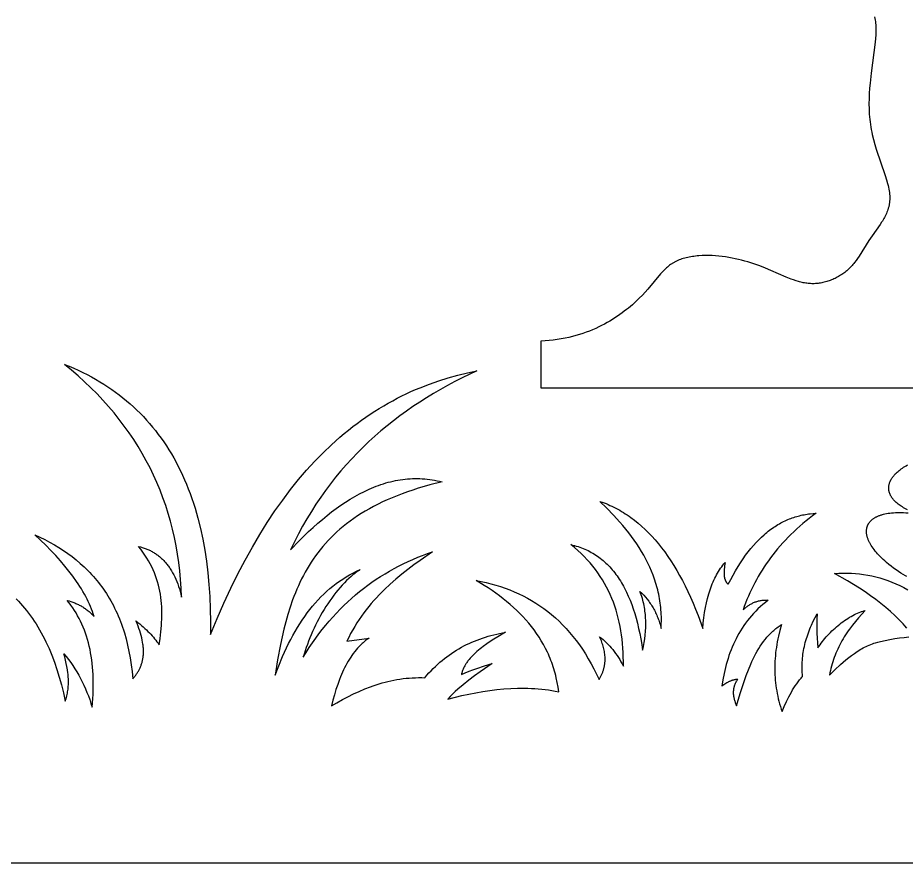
# Model space of a CAD drawing. Extents: x 7 to 176, y 5 to 122.
# Drawn here: x 56.7 to 106.66, y 4.63 to 52.19 of the extents above; entities that cross this region are included whole.
import ezdxf

# ---------------------------------------------------------------- set-up
doc = ezdxf.new("R2010")
doc.units = 0
doc.layers.get('0').update_dxf_attribs({"linetype": 'CONTINUOUS'})

msp = doc.modelspace()

# ---------------------------------------------------------------- linework, layer by layer
at = {"color": 7, "linetype": 'CONTINUOUS'}
for points in [[(104.878, 52.24), (104.895, 52.151), (104.91, 52.062), (104.922, 51.973), (104.932, 51.883), (104.939, 51.792), (104.944, 51.701), (104.947, 51.608), (104.948, 51.514), (104.947, 51.419), (104.94, 51.224), (104.927, 51.022), (104.907, 50.812), (104.683, 49.072), (104.623, 48.511), (104.598, 48.224), (104.579, 47.935), (104.567, 47.643), (104.561, 47.351), (104.565, 47.058), (104.57, 46.911), (104.578, 46.765), (104.589, 46.62), (104.602, 46.475), (104.619, 46.33), (104.638, 46.186), (104.661, 46.043), (104.686, 45.901), (104.715, 45.76), (104.745, 45.62), (104.814, 45.342), (104.89, 45.069), (104.972, 44.801), (105.478, 43.308), (105.548, 43.082), (105.61, 42.864), (105.636, 42.757), (105.66, 42.653), (105.681, 42.55), (105.698, 42.45), (105.712, 42.351), (105.718, 42.303), (105.722, 42.255), (105.725, 42.208), (105.728, 42.161), (105.729, 42.115), (105.73, 42.069), (105.73, 42.024), (105.728, 41.979), (105.726, 41.935), (105.723, 41.891), (105.719, 41.848), (105.714, 41.805), (105.709, 41.763), (105.702, 41.721), (105.695, 41.679), (105.687, 41.638), (105.678, 41.597), (105.669, 41.557), (105.659, 41.517), (105.648, 41.478), (105.636, 41.439), (105.624, 41.4), (105.598, 41.324), (105.57, 41.249), (105.539, 41.175), (105.506, 41.102), (105.471, 41.031), (105.435, 40.96), (105.396, 40.891), (105.357, 40.822), (105.316, 40.755), (105.274, 40.688), (105.186, 40.556), (104.731, 39.916), (104.561, 39.659), (104.003, 38.774), (103.921, 38.654), (103.837, 38.537), (103.751, 38.423), (103.706, 38.367), (103.661, 38.312), (103.614, 38.259), (103.567, 38.206), (103.519, 38.154), (103.469, 38.103), (103.418, 38.054), (103.366, 38.005), (103.313, 37.958), (103.258, 37.912), (103.203, 37.868), (103.145, 37.825), (103.087, 37.783), (103.028, 37.742), (102.968, 37.703), (102.907, 37.665), (102.844, 37.629), (102.781, 37.594), (102.718, 37.56), (102.653, 37.528), (102.587, 37.497), (102.521, 37.468), (102.455, 37.441), (102.388, 37.415), (102.32, 37.391), (102.252, 37.368), (102.183, 37.347), (102.114, 37.328), (102.045, 37.31), (101.975, 37.294), (101.905, 37.28), (101.836, 37.267), (101.765, 37.257), (101.696, 37.248), (101.625, 37.24), (101.555, 37.235), (101.486, 37.232), (101.416, 37.23), (101.346, 37.231), (101.277, 37.233), (101.208, 37.237), (101.139, 37.243), (101.071, 37.251), (101.003, 37.261), (100.935, 37.272), (100.867, 37.285), (100.799, 37.3), (100.731, 37.316), (100.663, 37.334), (100.596, 37.353), (100.46, 37.394), (100.325, 37.44), (100.188, 37.491), (99.913, 37.602), (99.047, 37.979), (98.739, 38.106), (98.419, 38.228), (98.089, 38.344), (97.75, 38.452), (97.577, 38.502), (97.402, 38.55), (97.224, 38.594), (97.045, 38.635), (96.863, 38.672), (96.68, 38.706), (96.495, 38.735), (96.308, 38.76), (96.12, 38.781), (95.93, 38.797), (95.741, 38.808), (95.551, 38.814), (95.363, 38.814), (95.176, 38.809), (94.991, 38.798), (94.9, 38.79), (94.809, 38.78), (94.719, 38.769), (94.631, 38.756), (94.543, 38.742), (94.457, 38.726), (94.371, 38.708), (94.287, 38.689), (94.204, 38.668), (94.123, 38.644), (94.043, 38.62), (93.965, 38.593), (93.889, 38.564), (93.814, 38.534), (93.741, 38.501), (93.67, 38.467), (93.635, 38.449), (93.601, 38.43), (93.567, 38.411), (93.534, 38.392), (93.501, 38.372), (93.469, 38.351), (93.438, 38.33), (93.406, 38.309), (93.345, 38.264), (93.286, 38.218), (93.228, 38.169), (93.171, 38.119), (93.115, 38.066), (93.06, 38.012), (93.005, 37.956), (92.951, 37.899), (92.843, 37.778), (92.124, 36.918), (91.978, 36.754), (91.82, 36.585), (91.648, 36.411), (91.462, 36.232), (91.26, 36.049), (91.041, 35.863), (90.925, 35.77), (90.804, 35.677), (90.68, 35.584), (90.551, 35.491), (90.418, 35.399), (90.281, 35.308), (90.139, 35.218), (89.993, 35.13), (89.842, 35.043), (89.687, 34.958), (89.528, 34.875), (89.364, 34.795), (89.195, 34.716), (89.022, 34.641), (88.845, 34.569), (88.662, 34.5), (88.476, 34.434), (88.284, 34.372), (88.088, 34.313), (87.887, 34.259), (87.681, 34.21), (87.471, 34.164), (87.256, 34.124), (87.036, 34.089), (86.811, 34.059), (86.581, 34.034), (86.346, 34.015), (86.107, 34.002), (86.107, 31.369), (117.388, 31.369)], [(56.616, 19.508), (56.737, 19.381), (56.856, 19.25), (56.972, 19.117), (57.087, 18.98), (57.199, 18.84), (57.309, 18.696), (57.418, 18.549), (57.523, 18.4), (57.627, 18.246), (57.729, 18.09), (57.828, 17.93), (57.925, 17.766), (58.02, 17.599), (58.112, 17.429), (58.202, 17.255), (58.29, 17.078), (58.376, 16.897), (58.459, 16.712), (58.539, 16.524), (58.618, 16.332), (58.767, 15.938), (58.907, 15.529), (59.037, 15.104), (59.157, 14.665), (59.266, 14.21), (59.365, 13.739), (59.392, 13.813), (59.417, 13.888), (59.44, 13.963), (59.46, 14.039), (59.478, 14.116), (59.494, 14.193), (59.508, 14.272), (59.52, 14.351), (59.53, 14.43), (59.538, 14.51), (59.544, 14.591), (59.548, 14.673), (59.55, 14.755), (59.551, 14.838), (59.549, 14.921), (59.546, 15.005), (59.541, 15.089), (59.535, 15.175), (59.527, 15.26), (59.517, 15.346), (59.493, 15.52), (59.464, 15.696), (59.429, 15.873), (59.388, 16.052), (59.343, 16.233), (59.293, 16.416), (59.427, 16.254), (59.557, 16.089), (59.681, 15.92), (59.801, 15.748), (59.916, 15.572), (60.027, 15.392), (60.132, 15.209), (60.233, 15.023), (60.33, 14.833), (60.422, 14.64), (60.51, 14.444), (60.593, 14.244), (60.673, 14.041), (60.747, 13.835), (60.818, 13.626), (60.885, 13.414), (60.924, 13.891), (60.937, 14.124), (60.946, 14.354), (60.95, 14.581), (60.951, 14.804), (60.947, 15.024), (60.939, 15.24), (60.926, 15.453), (60.91, 15.663), (60.889, 15.869), (60.864, 16.072), (60.835, 16.272), (60.801, 16.468), (60.764, 16.66), (60.722, 16.85), (60.676, 17.036), (60.625, 17.218), (60.571, 17.397), (60.512, 17.573), (60.448, 17.746), (60.381, 17.915), (60.309, 18.08), (60.233, 18.242), (60.153, 18.401), (60.069, 18.557), (59.98, 18.709), (59.888, 18.857), (59.79, 19.003), (59.689, 19.144), (59.584, 19.283), (59.474, 19.418), (59.586, 19.387), (59.695, 19.352), (59.803, 19.314), (59.856, 19.294), (59.908, 19.273), (59.96, 19.251), (60.011, 19.229), (60.061, 19.205), (60.111, 19.181), (60.161, 19.155), (60.21, 19.129), (60.258, 19.102), (60.306, 19.074), (60.353, 19.046), (60.4, 19.016), (60.446, 18.986), (60.491, 18.954), (60.536, 18.922), (60.58, 18.889), (60.624, 18.856), (60.667, 18.821), (60.71, 18.786), (60.752, 18.749), (60.794, 18.712), (60.835, 18.674), (60.875, 18.635), (60.915, 18.596), (60.954, 18.555), (60.993, 18.514), (60.949, 18.653), (60.901, 18.792), (60.849, 18.931), (60.793, 19.071), (60.732, 19.212), (60.667, 19.352), (60.598, 19.493), (60.525, 19.634), (60.448, 19.776), (60.367, 19.917), (60.282, 20.059), (60.193, 20.202), (60.1, 20.345), (60.004, 20.488), (59.799, 20.774), (59.58, 21.062), (59.347, 21.351), (59.1, 21.642), (58.839, 21.933), (58.565, 22.225), (58.277, 22.518), (57.977, 22.812), (57.665, 23.107), (57.947, 22.976), (58.224, 22.839), (58.494, 22.695), (58.759, 22.545), (59.018, 22.388), (59.271, 22.225), (59.518, 22.054), (59.758, 21.877), (59.992, 21.692), (60.218, 21.5), (60.329, 21.401), (60.438, 21.3), (60.545, 21.197), (60.651, 21.092), (60.754, 20.985), (60.856, 20.876), (60.956, 20.765), (61.054, 20.651), (61.15, 20.536), (61.245, 20.419), (61.337, 20.299), (61.427, 20.178), (61.516, 20.054), (61.602, 19.928), (61.686, 19.799), (61.769, 19.669), (61.849, 19.536), (61.927, 19.401), (62.003, 19.263), (62.077, 19.124), (62.149, 18.981), (62.219, 18.837), (62.286, 18.69), (62.351, 18.54), (62.414, 18.388), (62.475, 18.234), (62.534, 18.077), (62.59, 17.918), (62.644, 17.756), (62.696, 17.591), (62.792, 17.254), (62.879, 16.907), (62.956, 16.549), (63.023, 16.18), (63.08, 15.799), (63.127, 15.408), (63.163, 15.005), (63.223, 15.072), (63.28, 15.141), (63.308, 15.175), (63.335, 15.211), (63.361, 15.247), (63.387, 15.283), (63.412, 15.32), (63.436, 15.357), (63.459, 15.394), (63.482, 15.433), (63.504, 15.471), (63.525, 15.51), (63.545, 15.55), (63.565, 15.59), (63.583, 15.631), (63.601, 15.672), (63.619, 15.713), (63.635, 15.756), (63.65, 15.798), (63.665, 15.842), (63.678, 15.886), (63.691, 15.93), (63.703, 15.975), (63.714, 16.021), (63.724, 16.067), (63.733, 16.114), (63.742, 16.161), (63.749, 16.209), (63.755, 16.258), (63.76, 16.307), (63.765, 16.357), (63.768, 16.408), (63.77, 16.459), (63.771, 16.511), (63.772, 16.563), (63.771, 16.616), (63.769, 16.67), (63.766, 16.725), (63.762, 16.78), (63.757, 16.836), (63.751, 16.893), (63.743, 16.95), (63.725, 17.067), (63.703, 17.187), (63.675, 17.31), (63.643, 17.436), (63.606, 17.565), (63.564, 17.698), (63.517, 17.833), (63.465, 17.972), (63.407, 18.115), (63.344, 18.26), (63.454, 18.177), (63.559, 18.093), (63.66, 18.01), (63.756, 17.926), (63.849, 17.842), (63.938, 17.759), (64.022, 17.675), (64.104, 17.591), (64.182, 17.508), (64.257, 17.424), (64.328, 17.34), (64.397, 17.257), (64.463, 17.173), (64.527, 17.089), (64.588, 17.006), (64.646, 16.922), (64.702, 17.282), (64.747, 17.641), (64.78, 17.999), (64.792, 18.177), (64.8, 18.355), (64.805, 18.532), (64.806, 18.709), (64.802, 18.886), (64.795, 19.062), (64.783, 19.238), (64.767, 19.413), (64.746, 19.588), (64.72, 19.762), (64.689, 19.935), (64.652, 20.108), (64.61, 20.28), (64.563, 20.452), (64.51, 20.623), (64.45, 20.793), (64.385, 20.963), (64.313, 21.132), (64.235, 21.3), (64.15, 21.468), (64.058, 21.635), (63.959, 21.801), (63.853, 21.966), (63.739, 22.13), (63.618, 22.294), (63.489, 22.456), (63.598, 22.429), (63.651, 22.414), (63.705, 22.398), (63.757, 22.381), (63.809, 22.363), (63.861, 22.345), (63.913, 22.325), (63.963, 22.305), (64.014, 22.284), (64.063, 22.261), (64.113, 22.238), (64.162, 22.214), (64.21, 22.189), (64.258, 22.163), (64.305, 22.136), (64.352, 22.108), (64.398, 22.079), (64.444, 22.049), (64.489, 22.019), (64.534, 21.987), (64.578, 21.954), (64.622, 21.92), (64.665, 21.885), (64.707, 21.85), (64.749, 21.813), (64.791, 21.775), (64.832, 21.736), (64.872, 21.696), (64.912, 21.655), (64.951, 21.613), (64.99, 21.57), (65.028, 21.526), (65.066, 21.481), (65.103, 21.435), (65.139, 21.387), (65.175, 21.339), (65.21, 21.289), (65.245, 21.239), (65.279, 21.187), (65.346, 21.08), (65.41, 20.969), (65.471, 20.853), (65.53, 20.733), (65.587, 20.608), (65.641, 20.478), (65.693, 20.344), (65.742, 20.205), (65.789, 20.06), (65.832, 19.912), (65.874, 19.758), (65.912, 19.599), (65.891, 20.096), (65.857, 20.587), (65.812, 21.072), (65.754, 21.552), (65.685, 22.026), (65.604, 22.495), (65.511, 22.958), (65.406, 23.415), (65.289, 23.866), (65.161, 24.312), (65.02, 24.753), (64.868, 25.187), (64.704, 25.616), (64.528, 26.04), (64.34, 26.457), (64.14, 26.869), (63.928, 27.276), (63.705, 27.676), (63.47, 28.071), (63.222, 28.461), (62.963, 28.844), (62.692, 29.223), (62.409, 29.595), (62.114, 29.962), (61.808, 30.323), (61.489, 30.679), (61.159, 31.028), (60.817, 31.373), (60.463, 31.711), (60.097, 32.044), (59.719, 32.371), (59.329, 32.693), (59.592, 32.586), (59.851, 32.474), (60.105, 32.358), (60.355, 32.239), (60.6, 32.114), (60.842, 31.986), (61.078, 31.854), (61.311, 31.717), (61.539, 31.576), (61.763, 31.431), (61.983, 31.282), (62.198, 31.129), (62.409, 30.971), (62.615, 30.81), (62.818, 30.644), (63.016, 30.474), (63.21, 30.3), (63.399, 30.121), (63.584, 29.939), (63.765, 29.752), (63.942, 29.562), (64.114, 29.367), (64.282, 29.168), (64.446, 28.965), (64.605, 28.757), (64.761, 28.546), (64.912, 28.33), (65.058, 28.111), (65.201, 27.887), (65.339, 27.659), (65.473, 27.427), (65.603, 27.191), (65.728, 26.951), (65.85, 26.707), (65.967, 26.459), (66.079, 26.206), (66.188, 25.95), (66.292, 25.689), (66.392, 25.425), (66.488, 25.156), (66.58, 24.883), (66.668, 24.606), (66.751, 24.325), (66.83, 24.041), (66.976, 23.458), (67.104, 22.86), (67.217, 22.246), (67.312, 21.615), (67.391, 20.968), (67.453, 20.306), (67.498, 19.627), (67.527, 18.932), (67.54, 18.221), (67.536, 17.494), (67.911, 18.399), (68.294, 19.268), (68.683, 20.105), (69.08, 20.908), (69.484, 21.678), (69.894, 22.416), (70.311, 23.123), (70.734, 23.799), (71.164, 24.445), (71.6, 25.062), (72.042, 25.649), (72.491, 26.208), (72.945, 26.739), (73.405, 27.243), (73.87, 27.72), (74.341, 28.171), (74.817, 28.597), (75.058, 28.8), (75.299, 28.998), (75.542, 29.189), (75.786, 29.374), (76.031, 29.554), (76.277, 29.727), (76.525, 29.895), (76.774, 30.057), (77.024, 30.214), (77.275, 30.365), (77.528, 30.51), (77.781, 30.651), (78.036, 30.785), (78.292, 30.915), (78.548, 31.039), (78.806, 31.159), (79.065, 31.273), (79.325, 31.382), (79.848, 31.586), (80.376, 31.772), (80.907, 31.939), (81.441, 32.088), (81.98, 32.22), (82.521, 32.336), (81.684, 31.935), (81.273, 31.726), (80.868, 31.509), (80.467, 31.286), (80.073, 31.056), (79.683, 30.818), (79.3, 30.574), (78.922, 30.323), (78.55, 30.064), (78.184, 29.797), (77.824, 29.523), (77.47, 29.242), (77.122, 28.952), (76.781, 28.655), (76.445, 28.349), (76.117, 28.036), (75.795, 27.714), (75.48, 27.383), (75.171, 27.044), (74.87, 26.697), (74.575, 26.34), (74.287, 25.975), (74.007, 25.6), (73.734, 25.217), (73.468, 24.824), (73.21, 24.422), (72.959, 24.01), (72.716, 23.588), (72.481, 23.157), (72.253, 22.716), (72.033, 22.265), (72.544, 22.791), (73.057, 23.287), (73.314, 23.524), (73.572, 23.753), (73.83, 23.973), (74.09, 24.186), (74.35, 24.389), (74.61, 24.584), (74.872, 24.769), (75.134, 24.945), (75.397, 25.111), (75.66, 25.267), (75.925, 25.412), (76.19, 25.548), (76.456, 25.672), (76.59, 25.73), (76.723, 25.786), (76.857, 25.838), (76.991, 25.888), (77.125, 25.935), (77.26, 25.979), (77.395, 26.02), (77.53, 26.058), (77.665, 26.093), (77.801, 26.125), (77.936, 26.154), (78.072, 26.18), (78.208, 26.203), (78.345, 26.222), (78.481, 26.239), (78.618, 26.252), (78.756, 26.262), (78.893, 26.268), (79.031, 26.272), (79.169, 26.272), (79.307, 26.268), (79.446, 26.261), (79.585, 26.251), (79.724, 26.237), (79.863, 26.22), (80.003, 26.2), (80.142, 26.175), (80.283, 26.147), (80.423, 26.116), (80.564, 26.081), (79.875, 25.91), (79.545, 25.819), (79.223, 25.724), (78.911, 25.625), (78.607, 25.523), (78.311, 25.417), (78.025, 25.307), (77.746, 25.193), (77.476, 25.076), (77.213, 24.956), (76.959, 24.832), (76.712, 24.705), (76.473, 24.575), (76.242, 24.442), (76.017, 24.305), (75.8, 24.165), (75.59, 24.022), (75.387, 23.877), (75.191, 23.728), (75.002, 23.577), (74.818, 23.422), (74.642, 23.265), (74.471, 23.106), (74.307, 22.943), (74.148, 22.778), (73.996, 22.611), (73.849, 22.441), (73.707, 22.269), (73.571, 22.095), (73.441, 21.918), (73.315, 21.739), (73.194, 21.558), (73.079, 21.375), (72.967, 21.19), (72.861, 21.003), (72.759, 20.814), (72.661, 20.623), (72.567, 20.43), (72.478, 20.236), (72.392, 20.04), (72.31, 19.842), (72.231, 19.643), (72.156, 19.443), (72.016, 19.037), (71.889, 18.626), (71.772, 18.211), (71.665, 17.791), (71.566, 17.368), (71.476, 16.941), (71.314, 16.079), (71.17, 15.21), (71.373, 15.742), (71.587, 16.254), (71.699, 16.504), (71.813, 16.748), (71.931, 16.987), (72.051, 17.221), (72.175, 17.45), (72.301, 17.673), (72.431, 17.892), (72.564, 18.105), (72.7, 18.313), (72.84, 18.515), (72.983, 18.712), (73.129, 18.903), (73.279, 19.089), (73.432, 19.269), (73.588, 19.443), (73.748, 19.611), (73.912, 19.773), (74.079, 19.93), (74.25, 20.08), (74.424, 20.224), (74.603, 20.362), (74.784, 20.494), (74.97, 20.619), (75.16, 20.738), (75.353, 20.851), (75.55, 20.957), (75.752, 21.057), (75.957, 21.149), (75.891, 21.107), (75.826, 21.063), (75.762, 21.017), (75.697, 20.969), (75.632, 20.92), (75.568, 20.869), (75.441, 20.762), (75.314, 20.649), (75.189, 20.53), (75.065, 20.405), (74.942, 20.274), (74.821, 20.139), (74.702, 19.999), (74.585, 19.853), (74.469, 19.704), (74.356, 19.551), (74.245, 19.393), (74.136, 19.232), (74.029, 19.068), (73.926, 18.901), (73.824, 18.731), (73.726, 18.559), (73.63, 18.384), (73.538, 18.208), (73.448, 18.03), (73.362, 17.85), (73.279, 17.67), (73.2, 17.488), (73.125, 17.306), (73.053, 17.124), (72.985, 16.942), (72.921, 16.76), (72.86, 16.579), (72.805, 16.398), (72.753, 16.218), (72.922, 16.494), (73.094, 16.764), (73.271, 17.027), (73.452, 17.285), (73.636, 17.536), (73.825, 17.781), (74.017, 18.021), (74.213, 18.254), (74.413, 18.481), (74.617, 18.703), (74.824, 18.919), (75.036, 19.129), (75.251, 19.333), (75.47, 19.531), (75.692, 19.724), (75.918, 19.911), (76.148, 20.092), (76.382, 20.268), (76.619, 20.438), (76.86, 20.603), (77.105, 20.762), (77.353, 20.916), (77.604, 21.064), (77.859, 21.207), (78.118, 21.344), (78.38, 21.476), (78.645, 21.603), (78.914, 21.724), (79.187, 21.84), (79.462, 21.951), (79.742, 22.057), (80.024, 22.157), (79.318, 21.669), (78.97, 21.418), (78.628, 21.16), (78.291, 20.893), (77.96, 20.619), (77.637, 20.333), (77.322, 20.037), (77.168, 19.884), (77.016, 19.728), (76.867, 19.569), (76.72, 19.406), (76.576, 19.239), (76.435, 19.068), (76.297, 18.894), (76.162, 18.715), (76.029, 18.532), (75.901, 18.344), (75.775, 18.152), (75.653, 17.955), (75.534, 17.754), (75.419, 17.547), (75.308, 17.335), (75.201, 17.118), (76.461, 17.298), (76.41, 17.263), (76.36, 17.228), (76.311, 17.191), (76.262, 17.154), (76.214, 17.115), (76.167, 17.076), (76.12, 17.035), (76.074, 16.994), (76.029, 16.952), (75.984, 16.909), (75.896, 16.82), (75.811, 16.728), (75.728, 16.632), (75.647, 16.533), (75.569, 16.431), (75.493, 16.326), (75.42, 16.217), (75.348, 16.105), (75.278, 15.99), (75.211, 15.873), (75.146, 15.752), (75.082, 15.629), (75.021, 15.502), (74.961, 15.374), (74.903, 15.242), (74.847, 15.108), (74.793, 14.971), (74.69, 14.691), (74.593, 14.401), (74.502, 14.103), (74.417, 13.797), (74.337, 13.483), (74.644, 13.662), (74.952, 13.834), (75.263, 13.999), (75.576, 14.154), (75.891, 14.3), (76.21, 14.435), (76.531, 14.56), (76.693, 14.618), (76.856, 14.673), (77.02, 14.724), (77.184, 14.773), (77.35, 14.818), (77.516, 14.86), (77.683, 14.899), (77.851, 14.934), (78.02, 14.965), (78.191, 14.992), (78.362, 15.016), (78.534, 15.036), (78.708, 15.051), (78.882, 15.063), (79.058, 15.07), (79.235, 15.073), (79.413, 15.072), (79.592, 15.066), (79.706, 15.202), (79.822, 15.333), (79.94, 15.461), (80.06, 15.585), (80.181, 15.704), (80.305, 15.82), (80.431, 15.933), (80.558, 16.041), (80.687, 16.146), (80.818, 16.247), (80.951, 16.344), (81.086, 16.438), (81.223, 16.528), (81.361, 16.615), (81.501, 16.698), (81.643, 16.778), (81.786, 16.855), (81.931, 16.928), (82.078, 16.998), (82.226, 17.064), (82.376, 17.128), (82.528, 17.188), (82.681, 17.245), (82.836, 17.298), (82.992, 17.349), (83.15, 17.397), (83.309, 17.442), (83.47, 17.484), (83.632, 17.522), (83.796, 17.558), (83.961, 17.592), (84.127, 17.622), (83.688, 17.364), (83.475, 17.233), (83.268, 17.1), (83.068, 16.964), (82.877, 16.827), (82.784, 16.757), (82.694, 16.687), (82.607, 16.615), (82.522, 16.543), (82.44, 16.47), (82.362, 16.396), (82.286, 16.322), (82.213, 16.246), (82.144, 16.169), (82.079, 16.091), (82.047, 16.052), (82.016, 16.012), (81.987, 15.972), (81.958, 15.932), (81.931, 15.892), (81.904, 15.851), (81.878, 15.81), (81.854, 15.769), (81.83, 15.727), (81.807, 15.685), (81.786, 15.643), (81.766, 15.6), (81.746, 15.557), (81.728, 15.514), (81.711, 15.47), (81.695, 15.426), (81.681, 15.382), (81.667, 15.337), (81.655, 15.292), (81.644, 15.246), (81.86, 15.342), (82.076, 15.43), (82.292, 15.512), (82.508, 15.589), (82.94, 15.729), (83.371, 15.858), (82.701, 15.404), (82.375, 15.168), (82.056, 14.926), (81.745, 14.676), (81.444, 14.416), (81.298, 14.283), (81.154, 14.147), (81.014, 14.009), (80.876, 13.867), (81.667, 14.062), (82.062, 14.148), (82.457, 14.226), (82.851, 14.295), (83.243, 14.354), (83.636, 14.402), (84.027, 14.44), (84.417, 14.466), (84.806, 14.481), (85.195, 14.482), (85.388, 14.477), (85.581, 14.47), (85.774, 14.458), (85.967, 14.444), (86.159, 14.425), (86.351, 14.403), (86.543, 14.377), (86.734, 14.347), (86.924, 14.313), (87.115, 14.275), (87.077, 14.543), (87.031, 14.806), (86.976, 15.064), (86.946, 15.191), (86.913, 15.316), (86.879, 15.44), (86.843, 15.562), (86.805, 15.684), (86.765, 15.804), (86.723, 15.922), (86.679, 16.04), (86.633, 16.156), (86.585, 16.271), (86.536, 16.384), (86.484, 16.497), (86.376, 16.718), (86.261, 16.934), (86.139, 17.145), (86.011, 17.352), (85.875, 17.555), (85.733, 17.752), (85.585, 17.946), (85.431, 18.135), (85.271, 18.321), (85.104, 18.502), (84.932, 18.679), (84.754, 18.853), (84.571, 19.023), (84.383, 19.189), (84.189, 19.352), (83.991, 19.511), (83.787, 19.667), (83.579, 19.819), (83.366, 19.969), (83.149, 20.115), (82.927, 20.259), (82.472, 20.538), (82.753, 20.482), (83.031, 20.42), (83.305, 20.351), (83.576, 20.275), (83.842, 20.193), (84.105, 20.103), (84.363, 20.005), (84.618, 19.901), (84.868, 19.789), (85.114, 19.67), (85.357, 19.543), (85.595, 19.409), (85.828, 19.266), (86.058, 19.116), (86.282, 18.958), (86.503, 18.792), (86.719, 18.617), (86.93, 18.435), (87.137, 18.244), (87.339, 18.044), (87.537, 17.837), (87.729, 17.62), (87.917, 17.395), (88.1, 17.161), (88.278, 16.918), (88.451, 16.665), (88.619, 16.404), (88.782, 16.134), (88.94, 15.854), (89.093, 15.565), (89.24, 15.267), (89.382, 14.958), (89.427, 15.034), (89.469, 15.109), (89.488, 15.147), (89.507, 15.185), (89.525, 15.222), (89.542, 15.26), (89.558, 15.298), (89.574, 15.335), (89.588, 15.373), (89.602, 15.411), (89.615, 15.448), (89.627, 15.486), (89.639, 15.524), (89.65, 15.561), (89.66, 15.599), (89.669, 15.637), (89.677, 15.674), (89.685, 15.712), (89.692, 15.75), (89.699, 15.787), (89.704, 15.825), (89.709, 15.863), (89.713, 15.9), (89.717, 15.938), (89.72, 15.976), (89.722, 16.013), (89.725, 16.089), (89.724, 16.164), (89.722, 16.24), (89.717, 16.315), (89.709, 16.39), (89.699, 16.466), (89.687, 16.541), (89.673, 16.616), (89.656, 16.692), (89.637, 16.767), (89.616, 16.842), (89.594, 16.918), (89.569, 16.993), (89.542, 17.069), (89.514, 17.144), (89.484, 17.219), (89.452, 17.295), (89.418, 17.37), (89.518, 17.292), (89.616, 17.21), (89.712, 17.125), (89.805, 17.037), (89.896, 16.945), (89.985, 16.85), (90.072, 16.752), (90.156, 16.65), (90.238, 16.545), (90.318, 16.436), (90.396, 16.324), (90.471, 16.209), (90.544, 16.091), (90.615, 15.969), (90.684, 15.843), (90.75, 15.714), (90.752, 15.973), (90.749, 16.229), (90.74, 16.483), (90.726, 16.734), (90.707, 16.983), (90.682, 17.228), (90.651, 17.471), (90.614, 17.712), (90.571, 17.949), (90.523, 18.184), (90.468, 18.415), (90.407, 18.644), (90.341, 18.87), (90.267, 19.093), (90.188, 19.313), (90.102, 19.53), (90.01, 19.743), (89.911, 19.954), (89.806, 20.161), (89.694, 20.366), (89.575, 20.566), (89.449, 20.764), (89.317, 20.959), (89.177, 21.15), (89.03, 21.337), (88.876, 21.522), (88.715, 21.702), (88.547, 21.88), (88.371, 22.053), (88.188, 22.224), (87.997, 22.39), (87.799, 22.553), (87.901, 22.529), (88.003, 22.503), (88.103, 22.474), (88.203, 22.443), (88.3, 22.411), (88.397, 22.376), (88.492, 22.338), (88.586, 22.299), (88.679, 22.257), (88.77, 22.214), (88.86, 22.168), (88.949, 22.12), (89.037, 22.069), (89.123, 22.017), (89.208, 21.962), (89.292, 21.905), (89.375, 21.846), (89.456, 21.785), (89.536, 21.722), (89.615, 21.656), (89.693, 21.588), (89.769, 21.518), (89.844, 21.446), (89.918, 21.372), (89.99, 21.296), (90.061, 21.217), (90.131, 21.136), (90.2, 21.053), (90.267, 20.968), (90.334, 20.881), (90.399, 20.791), (90.462, 20.699), (90.525, 20.606), (90.586, 20.509), (90.645, 20.411), (90.704, 20.311), (90.761, 20.208), (90.817, 20.103), (90.926, 19.887), (91.029, 19.663), (91.127, 19.429), (91.22, 19.187), (91.308, 18.936), (91.391, 18.676), (91.469, 18.408), (91.542, 18.131), (91.61, 17.845), (91.672, 17.55), (91.73, 17.247), (91.782, 16.935), (91.83, 16.614), (91.877, 16.829), (91.917, 17.043), (91.951, 17.256), (91.977, 17.468), (91.996, 17.679), (92.008, 17.889), (92.012, 17.994), (92.013, 18.098), (92.013, 18.202), (92.01, 18.306), (92.005, 18.409), (91.999, 18.512), (91.99, 18.615), (91.98, 18.718), (91.967, 18.82), (91.953, 18.922), (91.936, 19.024), (91.917, 19.126), (91.896, 19.227), (91.872, 19.327), (91.847, 19.428), (91.819, 19.528), (91.79, 19.628), (91.757, 19.728), (91.723, 19.827), (91.686, 19.926), (91.792, 19.819), (91.894, 19.71), (91.993, 19.597), (92.088, 19.482), (92.178, 19.364), (92.222, 19.303), (92.264, 19.242), (92.306, 19.18), (92.346, 19.118), (92.386, 19.054), (92.424, 18.99), (92.461, 18.924), (92.497, 18.858), (92.532, 18.791), (92.565, 18.724), (92.598, 18.655), (92.629, 18.585), (92.659, 18.515), (92.688, 18.443), (92.716, 18.371), (92.742, 18.298), (92.767, 18.224), (92.791, 18.148), (92.814, 18.072), (92.835, 17.995), (92.855, 17.917), (92.874, 17.838), (92.881, 17.973), (92.886, 18.106), (92.889, 18.239), (92.889, 18.371), (92.887, 18.502), (92.883, 18.632), (92.876, 18.762), (92.867, 18.89), (92.855, 19.018), (92.842, 19.144), (92.826, 19.27), (92.808, 19.395), (92.787, 19.519), (92.765, 19.643), (92.74, 19.765), (92.714, 19.887), (92.685, 20.008), (92.654, 20.129), (92.586, 20.367), (92.511, 20.602), (92.427, 20.835), (92.336, 21.064), (92.238, 21.291), (92.132, 21.515), (92.02, 21.737), (91.901, 21.956), (91.775, 22.172), (91.643, 22.386), (91.505, 22.598), (91.361, 22.808), (91.211, 23.015), (91.055, 23.22), (90.894, 23.424), (90.728, 23.625), (90.557, 23.825), (90.201, 24.219), (89.827, 24.606), (89.438, 24.987), (89.552, 24.946), (89.665, 24.903), (89.777, 24.858), (89.889, 24.811), (90, 24.762), (90.11, 24.71), (90.22, 24.657), (90.329, 24.601), (90.437, 24.543), (90.545, 24.483), (90.651, 24.421), (90.757, 24.356), (90.862, 24.29), (90.967, 24.221), (91.071, 24.15), (91.174, 24.077), (91.378, 23.924), (91.579, 23.762), (91.777, 23.591), (91.972, 23.411), (92.164, 23.222), (92.353, 23.024), (92.539, 22.817), (92.721, 22.6), (92.901, 22.375), (93.078, 22.139), (93.251, 21.895), (93.422, 21.641), (93.589, 21.378), (93.753, 21.105), (93.914, 20.822), (94.071, 20.53), (94.225, 20.228), (94.376, 19.916), (94.524, 19.595), (94.669, 19.263), (94.81, 18.922), (94.948, 18.571), (95.213, 17.838), (95.242, 18.146), (95.276, 18.443), (95.318, 18.73), (95.366, 19.008), (95.421, 19.275), (95.483, 19.532), (95.517, 19.657), (95.552, 19.779), (95.589, 19.898), (95.627, 20.016), (95.668, 20.13), (95.709, 20.242), (95.753, 20.352), (95.798, 20.459), (95.845, 20.563), (95.894, 20.665), (95.944, 20.764), (95.996, 20.861), (96.05, 20.956), (96.105, 21.048), (96.162, 21.137), (96.221, 21.224), (96.282, 21.308), (96.344, 21.39), (96.408, 21.469), (96.473, 21.545), (96.444, 21.354), (96.433, 21.26), (96.423, 21.168), (96.417, 21.078), (96.415, 21.034), (96.414, 20.991), (96.413, 20.948), (96.414, 20.907), (96.416, 20.865), (96.419, 20.825), (96.423, 20.785), (96.428, 20.747), (96.431, 20.728), (96.434, 20.709), (96.438, 20.691), (96.442, 20.672), (96.446, 20.654), (96.451, 20.637), (96.456, 20.619), (96.461, 20.602), (96.467, 20.585), (96.473, 20.568), (96.479, 20.552), (96.486, 20.536), (96.493, 20.52), (96.501, 20.505), (96.509, 20.489), (96.518, 20.475), (96.526, 20.46), (96.536, 20.446), (96.545, 20.432), (96.556, 20.418), (96.566, 20.405), (96.577, 20.392), (96.589, 20.379), (96.601, 20.367), (96.613, 20.355), (96.626, 20.344), (96.639, 20.332), (96.653, 20.322), (96.788, 20.586), (96.924, 20.839), (97.062, 21.082), (97.201, 21.315), (97.342, 21.538), (97.484, 21.75), (97.627, 21.953), (97.772, 22.146), (97.918, 22.33), (98.065, 22.504), (98.214, 22.669), (98.364, 22.825), (98.515, 22.973), (98.667, 23.111), (98.743, 23.177), (98.82, 23.241), (98.897, 23.303), (98.975, 23.363), (99.052, 23.421), (99.13, 23.477), (99.209, 23.531), (99.287, 23.582), (99.366, 23.632), (99.445, 23.68), (99.524, 23.726), (99.604, 23.771), (99.684, 23.813), (99.764, 23.853), (99.844, 23.892), (99.925, 23.929), (100.006, 23.964), (100.087, 23.997), (100.168, 24.028), (100.249, 24.058), (100.331, 24.086), (100.413, 24.113), (100.496, 24.137), (100.578, 24.16), (100.661, 24.182), (100.744, 24.202), (100.827, 24.22), (100.91, 24.237), (100.994, 24.252), (101.077, 24.266), (101.161, 24.278), (101.246, 24.288), (101.415, 24.305), (101.584, 24.317), (101.392, 24.174), (101.205, 24.03), (101.022, 23.884), (100.843, 23.735), (100.669, 23.585), (100.499, 23.433), (100.333, 23.279), (100.172, 23.124), (100.015, 22.966), (99.861, 22.807), (99.712, 22.646), (99.568, 22.483), (99.427, 22.319), (99.29, 22.153), (99.157, 21.985), (99.029, 21.815), (98.904, 21.644), (98.783, 21.471), (98.666, 21.296), (98.553, 21.12), (98.443, 20.942), (98.338, 20.763), (98.236, 20.581), (98.138, 20.399), (98.043, 20.214), (97.952, 20.029), (97.865, 19.841), (97.781, 19.652), (97.701, 19.462), (97.624, 19.27), (97.551, 19.077), (97.481, 18.882), (97.543, 18.94), (97.576, 18.969), (97.609, 18.997), (97.643, 19.025), (97.678, 19.053), (97.714, 19.08), (97.751, 19.106), (97.788, 19.132), (97.827, 19.157), (97.866, 19.182), (97.906, 19.206), (97.947, 19.228), (97.989, 19.25), (98.031, 19.271), (98.075, 19.291), (98.119, 19.31), (98.164, 19.328), (98.21, 19.344), (98.257, 19.359), (98.305, 19.373), (98.353, 19.386), (98.403, 19.397), (98.453, 19.406), (98.504, 19.415), (98.556, 19.421), (98.609, 19.426), (98.662, 19.429), (98.716, 19.43), (98.772, 19.429), (98.828, 19.426), (98.885, 19.422), (98.736, 19.305), (98.592, 19.186), (98.453, 19.064), (98.32, 18.939), (98.191, 18.812), (98.068, 18.683), (97.949, 18.551), (97.835, 18.417), (97.726, 18.28), (97.621, 18.141), (97.521, 18), (97.426, 17.857), (97.334, 17.711), (97.247, 17.563), (97.164, 17.414), (97.085, 17.262), (97.01, 17.108), (96.939, 16.953), (96.871, 16.795), (96.807, 16.636), (96.747, 16.475), (96.69, 16.312), (96.637, 16.148), (96.587, 15.982), (96.54, 15.814), (96.496, 15.644), (96.455, 15.474), (96.417, 15.301), (96.35, 14.953), (96.293, 14.599), (96.351, 14.642), (96.409, 14.683), (96.465, 14.722), (96.522, 14.758), (96.577, 14.792), (96.633, 14.823), (96.661, 14.837), (96.688, 14.851), (96.716, 14.865), (96.743, 14.877), (96.771, 14.889), (96.798, 14.901), (96.826, 14.912), (96.854, 14.922), (96.881, 14.931), (96.909, 14.94), (96.937, 14.949), (96.965, 14.956), (96.993, 14.963), (97.021, 14.97), (97.049, 14.975), (97.078, 14.98), (97.106, 14.985), (97.135, 14.989), (97.164, 14.992), (97.193, 14.994), (97.175, 14.97), (97.158, 14.946), (97.142, 14.921), (97.126, 14.897), (97.111, 14.872), (97.097, 14.848), (97.083, 14.823), (97.07, 14.799), (97.058, 14.774), (97.046, 14.75), (97.035, 14.726), (97.025, 14.701), (97.015, 14.677), (97.006, 14.653), (96.997, 14.628), (96.989, 14.604), (96.981, 14.58), (96.974, 14.555), (96.968, 14.531), (96.962, 14.507), (96.957, 14.483), (96.952, 14.458), (96.947, 14.434), (96.944, 14.41), (96.94, 14.386), (96.938, 14.362), (96.935, 14.338), (96.934, 14.314), (96.932, 14.29), (96.932, 14.266), (96.931, 14.242), (96.931, 14.218), (96.932, 14.195), (96.933, 14.171), (96.934, 14.147), (96.936, 14.123), (96.941, 14.076), (96.947, 14.029), (96.955, 13.982), (96.964, 13.936), (96.975, 13.889), (96.987, 13.843), (97, 13.797), (97.014, 13.751), (97.029, 13.706), (97.046, 13.661), (97.063, 13.616), (97.082, 13.571), (97.121, 13.483), (97.326, 14.176), (97.544, 14.855), (97.66, 15.187), (97.783, 15.511), (97.914, 15.826), (97.983, 15.98), (98.054, 16.132), (98.128, 16.28), (98.204, 16.426), (98.283, 16.568), (98.365, 16.707), (98.451, 16.842), (98.539, 16.974), (98.631, 17.102), (98.727, 17.226), (98.776, 17.287), (98.827, 17.346), (98.878, 17.404), (98.93, 17.461), (98.983, 17.518), (99.037, 17.572), (99.093, 17.626), (99.149, 17.679), (99.206, 17.73), (99.265, 17.78), (99.325, 17.829), (99.386, 17.877), (99.448, 17.923), (99.511, 17.968), (99.575, 18.012), (99.641, 18.054), (99.55, 17.731), (99.472, 17.41), (99.438, 17.251), (99.406, 17.092), (99.378, 16.934), (99.353, 16.776), (99.331, 16.619), (99.312, 16.462), (99.296, 16.306), (99.283, 16.151), (99.273, 15.996), (99.267, 15.841), (99.263, 15.688), (99.263, 15.534), (99.265, 15.382), (99.271, 15.229), (99.28, 15.078), (99.292, 14.927), (99.307, 14.776), (99.325, 14.627), (99.346, 14.477), (99.371, 14.329), (99.398, 14.18), (99.429, 14.033), (99.462, 13.886), (99.499, 13.739), (99.539, 13.593), (99.581, 13.448), (99.628, 13.303), (99.677, 13.159), (99.8, 13.447), (99.928, 13.727), (100.06, 13.998), (100.129, 14.129), (100.199, 14.257), (100.27, 14.381), (100.343, 14.502), (100.419, 14.619), (100.496, 14.732), (100.576, 14.841), (100.616, 14.893), (100.658, 14.945), (100.699, 14.995), (100.742, 15.044), (100.785, 15.092), (100.828, 15.138), (100.818, 15.253), (100.811, 15.368), (100.806, 15.482), (100.803, 15.595), (100.803, 15.709), (100.805, 15.822), (100.809, 15.935), (100.816, 16.048), (100.825, 16.16), (100.837, 16.272), (100.851, 16.384), (100.867, 16.495), (100.885, 16.606), (100.906, 16.717), (100.929, 16.828), (100.954, 16.938), (100.982, 17.048), (101.012, 17.158), (101.044, 17.267), (101.078, 17.376), (101.114, 17.485), (101.153, 17.594), (101.194, 17.702), (101.237, 17.81), (101.282, 17.918), (101.329, 18.026), (101.43, 18.24), (101.539, 18.454), (101.656, 18.666), (101.638, 18.353), (101.63, 18.067), (101.63, 17.805), (101.637, 17.564), (101.692, 16.74), (101.75, 16.831), (101.811, 16.921), (101.876, 17.011), (101.943, 17.1), (102.013, 17.188), (102.085, 17.276), (102.16, 17.363), (102.237, 17.449), (102.316, 17.533), (102.397, 17.617), (102.48, 17.698), (102.565, 17.779), (102.651, 17.857), (102.738, 17.934), (102.826, 18.008), (102.916, 18.081), (103.006, 18.151), (103.097, 18.219), (103.189, 18.284), (103.281, 18.347), (103.373, 18.407), (103.465, 18.464), (103.557, 18.518), (103.649, 18.569), (103.741, 18.617), (103.831, 18.661), (103.922, 18.701), (104.011, 18.738), (104.099, 18.771), (104.143, 18.786), (104.186, 18.8), (104.229, 18.813), (104.272, 18.825), (104.314, 18.836), (104.356, 18.846), (104.161, 18.644), (103.974, 18.44), (103.797, 18.232), (103.628, 18.02), (103.468, 17.806), (103.391, 17.697), (103.317, 17.588), (103.245, 17.478), (103.175, 17.367), (103.107, 17.255), (103.042, 17.142), (102.98, 17.029), (102.919, 16.914), (102.862, 16.798), (102.806, 16.682), (102.753, 16.565), (102.703, 16.447), (102.655, 16.328), (102.609, 16.208), (102.566, 16.087), (102.525, 15.965), (102.487, 15.842), (102.452, 15.718), (102.419, 15.594), (102.389, 15.468), (102.361, 15.341), (102.336, 15.214), (102.649, 15.516), (102.958, 15.803), (103.113, 15.94), (103.268, 16.073), (103.424, 16.2), (103.581, 16.321), (103.74, 16.436), (103.82, 16.491), (103.901, 16.545), (103.982, 16.596), (104.064, 16.646), (104.147, 16.694), (104.23, 16.74), (104.314, 16.784), (104.4, 16.826), (104.486, 16.865), (104.573, 16.903), (104.661, 16.938), (104.75, 16.972), (104.84, 17.002), (104.932, 17.031), (105.067, 17.069), (105.202, 17.106), (105.471, 17.17), (105.739, 17.225), (106.007, 17.271), (106.273, 17.308), (106.538, 17.338), (106.802, 17.361)], [(106.728, 24.516), (106.652, 24.553), (106.579, 24.592), (106.508, 24.631), (106.44, 24.671), (106.375, 24.711), (106.313, 24.753), (106.254, 24.795), (106.197, 24.837), (106.144, 24.88), (106.093, 24.924), (106.069, 24.946), (106.046, 24.969), (106.023, 24.991), (106.001, 25.014), (105.979, 25.036), (105.959, 25.059), (105.938, 25.082), (105.919, 25.105), (105.901, 25.128), (105.883, 25.151), (105.866, 25.175), (105.849, 25.198), (105.834, 25.222), (105.819, 25.245), (105.805, 25.269), (105.791, 25.293), (105.778, 25.317), (105.766, 25.341), (105.755, 25.365), (105.744, 25.389), (105.735, 25.414), (105.725, 25.438), (105.717, 25.462), (105.709, 25.487), (105.702, 25.511), (105.696, 25.536), (105.69, 25.561), (105.686, 25.585), (105.681, 25.61), (105.678, 25.635), (105.675, 25.66), (105.674, 25.684), (105.672, 25.709), (105.672, 25.734), (105.672, 25.759), (105.673, 25.784), (105.675, 25.809), (105.677, 25.834), (105.68, 25.859), (105.684, 25.884), (105.689, 25.909), (105.694, 25.935), (105.7, 25.96), (105.707, 25.985), (105.715, 26.01), (105.723, 26.035), (105.732, 26.06), (105.741, 26.085), (105.752, 26.11), (105.763, 26.135), (105.775, 26.16), (105.788, 26.185), (105.801, 26.21), (105.815, 26.235), (105.83, 26.26), (105.845, 26.284), (105.862, 26.309), (105.879, 26.334), (105.897, 26.359), (105.915, 26.383), (105.934, 26.408), (105.954, 26.432), (105.975, 26.457), (105.996, 26.481), (106.018, 26.505), (106.041, 26.53), (106.089, 26.578), (106.14, 26.626), (106.194, 26.673), (106.251, 26.72), (106.311, 26.767), (106.373, 26.813), (106.439, 26.859), (106.508, 26.905), (106.579, 26.95), (106.654, 26.994), (106.731, 27.038)], [(106.685, 20.767), (106.618, 20.802), (106.485, 20.877), (106.351, 20.957), (106.217, 21.044), (106.083, 21.136), (105.949, 21.233), (105.815, 21.335), (105.681, 21.442), (105.548, 21.553), (105.453, 21.635), (105.363, 21.716), (105.277, 21.797), (105.195, 21.878), (105.118, 21.958), (105.044, 22.037), (104.975, 22.116), (104.91, 22.194), (104.849, 22.271), (104.792, 22.348), (104.739, 22.424), (104.69, 22.499), (104.668, 22.536), (104.646, 22.573), (104.625, 22.609), (104.605, 22.646), (104.587, 22.682), (104.569, 22.718), (104.552, 22.753), (104.536, 22.789), (104.522, 22.824), (104.508, 22.859), (104.495, 22.894), (104.484, 22.928), (104.473, 22.962), (104.463, 22.996), (104.455, 23.029), (104.447, 23.063), (104.44, 23.095), (104.435, 23.128), (104.43, 23.16), (104.426, 23.192), (104.423, 23.224), (104.422, 23.255), (104.421, 23.286), (104.421, 23.317), (104.422, 23.347), (104.424, 23.377), (104.428, 23.407), (104.432, 23.436), (104.437, 23.465), (104.44, 23.479), (104.443, 23.494), (104.446, 23.508), (104.45, 23.522), (104.454, 23.536), (104.458, 23.55), (104.462, 23.563), (104.467, 23.577), (104.471, 23.591), (104.477, 23.604), (104.482, 23.617), (104.487, 23.631), (104.493, 23.644), (104.499, 23.657), (104.505, 23.67), (104.512, 23.683), (104.519, 23.696), (104.526, 23.708), (104.533, 23.721), (104.54, 23.733), (104.548, 23.746), (104.556, 23.758), (104.572, 23.782), (104.59, 23.806), (104.608, 23.829), (104.628, 23.852), (104.648, 23.875), (104.669, 23.897), (104.691, 23.918), (104.715, 23.94), (104.739, 23.96), (104.764, 23.98), (104.789, 24), (104.816, 24.019), (104.844, 24.038), (104.873, 24.057), (104.902, 24.074), (104.933, 24.092), (104.964, 24.109), (104.997, 24.125), (105.03, 24.141), (105.064, 24.156), (105.099, 24.171), (105.135, 24.185), (105.172, 24.199), (105.21, 24.212), (105.249, 24.225), (105.288, 24.237), (105.329, 24.248), (105.37, 24.259), (105.456, 24.28), (105.545, 24.298), (105.637, 24.314), (105.733, 24.327), (105.833, 24.338), (105.936, 24.347), (106.043, 24.353), (106.153, 24.357), (106.266, 24.358), (106.383, 24.356), (106.504, 24.352), (106.628, 24.346), (106.755, 24.336)], [(106.688, 17.859), (106.585, 17.978), (106.478, 18.096), (106.368, 18.213), (106.255, 18.329), (106.02, 18.56), (105.771, 18.789), (105.509, 19.014), (105.236, 19.237), (104.95, 19.458), (104.652, 19.676), (104.343, 19.891), (104.022, 20.104), (103.69, 20.315), (103.346, 20.523), (102.628, 20.933), (102.866, 20.946), (103.102, 20.952), (103.337, 20.951), (103.57, 20.943), (103.802, 20.928), (104.032, 20.906), (104.261, 20.876), (104.49, 20.838), (104.717, 20.793), (104.943, 20.74), (105.169, 20.679), (105.394, 20.61), (105.619, 20.533), (105.843, 20.447), (106.068, 20.353), (106.292, 20.25), (106.516, 20.139), (106.74, 20.019)], [(114.289, 4.632), (31.443, 4.632)]]:
    msp.add_lwpolyline(points, dxfattribs=at)

doc.saveas('drawing.dxf')
